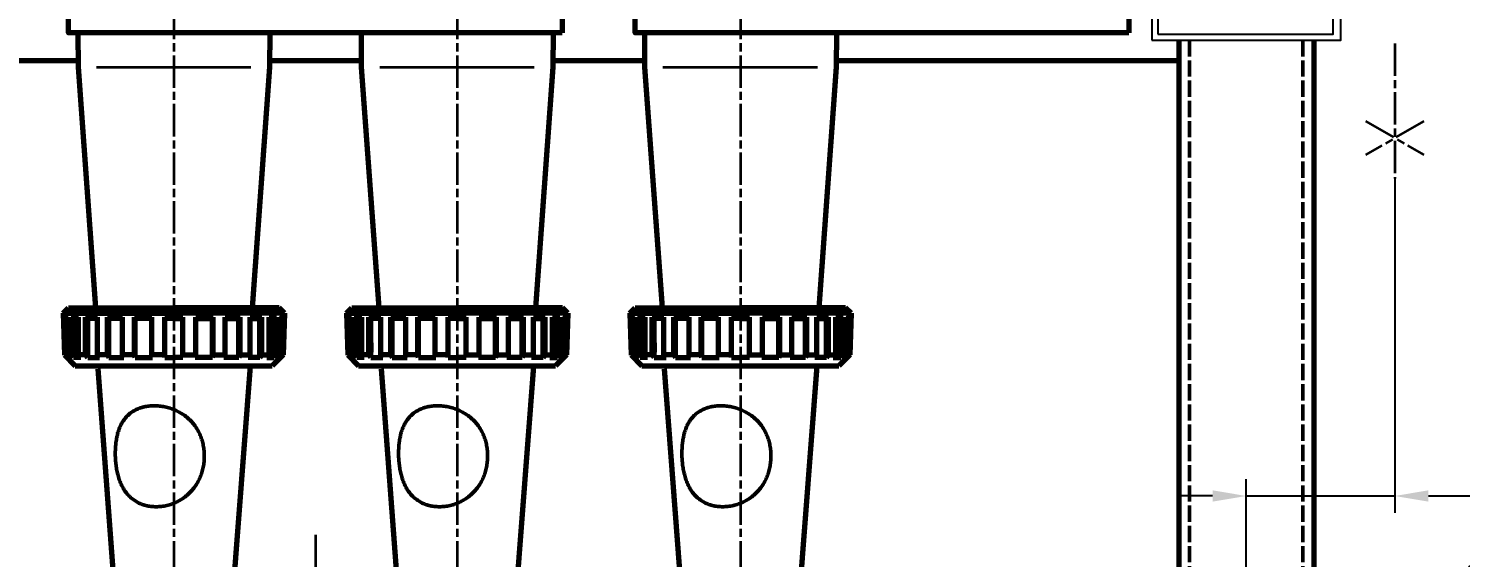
# Model space of a CAD drawing. Header units: millimetres. Extents: x 342 to 10709, y -204 to 5496.
# Drawn here: x 1824 to 2885, y 3767 to 4159 of the extents above; entities that cross this region are included whole.
import ezdxf

# ---------------------------------------------------------------- set-up
doc = ezdxf.new("R2010")
doc.units = ezdxf.units.MM
doc.linetypes.add('ACAD_ISO02W100', pattern=[15, 12, -3])
doc.linetypes.add('ACAD_ISO08W100', pattern=[36, 24, -3, 6, -3])
doc.layers.add('AHL-CON-70', color=7, linetype='Continuous')
for name, color, linetype, lineweight in [('M_EQUIP_D1', 3, 'Continuous', 35), ('M_EQUIP_E2', 4, 'Continuous', 25), ('M_EQUIP_E3', 3, 'Continuous', 35), ('M_EQUIP_E5', 2, 'ACAD_ISO02W100', 50), ('M_EQUIP_E7', 7, 'Continuous', 70), ('M_TANKS_E7', 7, 'Continuous', 70), ('Visible Edges', 7, 'Continuous', 50)]:
    doc.layers.add(name, color=color, linetype=linetype, lineweight=lineweight)
doc.styles.add('Simplex', font='SIMPLEX.SHX')
doc.dimstyles.new('nordic-1-35-0', dxfattribs={"dimscale": 10, "dimtxt": 3.5, "dimasz": 2.5, "dimexe": 1.25, "dimexo": 0, "dimgap": 0.6, "dimtad": 1, "dimdec": 0, "dimdsep": 46, "dimtxsty": 'Simplex', "dimcen": 2.5, "dimclrd": 3, "dimclre": 3, "dimclrt": 3, "dimadec": 1, "dimazin": 2, "dimtfac": 1, "dimtdec": 0, "dimtmove": 0, "dimatfit": 0, "dimfxl": 1, "dimtolj": 1, "dimtzin": 0, "dimarcsym": 0})

# ---------------------------------------------------------------- blocks, each defined once
blk = doc.blocks.new('*D14')
at = {"layer": 'Defpoints', "color": 0, "linetype": 'Continuous', "transparency": 16777216}
for p in [(2826.2, 3401), (2954.2, 3401), (2826.2, 3340.7)]:
    blk.add_point(p, dxfattribs=at)
at = {"layer": 'M_EQUIP_D1', "color": 3, "linetype": 'Continuous', "lineweight": -2, "transparency": 16777216}
for p, q in [((2954.2, 3426), (2954.2, 3791.3)), ((2826.2, 3401), (2966.7, 3401)), ((2954.2, 3340.7), (2954.2, 3401)), ((2826.2, 3340.7), (2966.7, 3340.7)), ((2954.2, 3315.7), (2954.2, 3290.7))]:
    blk.add_line(p, q, dxfattribs=at)
at = {"layer": 'M_EQUIP_D1', "color": 3, "linetype": 'Continuous', "transparency": 16777216}
for points in [[(2950, 3426), (2958.3, 3426), (2954.2, 3401)], [(2950, 3315.7), (2958.3, 3315.7), (2954.2, 3340.7)]]:
    blk.add_solid(points, dxfattribs=at)
at = {"layer": 'M_EQUIP_D1', "color": 3, "linetype": 'Continuous', "transparency": 16777216, "insert": (2921.5, 3637.8), "char_height": 35, "attachment_point": 5, "rotation": 90, "style": 'Simplex'}
blk.add_mtext('\\A1;(%%c60.3x2.0)', dxfattribs=at)
blk = doc.blocks.new('TOIMITUSR')
at = {"layer": 'M_EQUIP_E3', "linetype": 'ACAD_ISO08W100', "lineweight": 35}
for p, q in [((87.5, -21.7), (112.5, 21.7)), ((87.5, 21.7), (112.5, -21.7)), ((30, 0), (130, 0))]:
    blk.add_line(p, q, dxfattribs=at)
blk = doc.blocks.new('*D36')
at = {"layer": 'Defpoints', "color": 0, "linetype": 'Continuous', "transparency": 16777216}
for p in [(2836.2, 4048.3), (2836.2, 3813), (2726.2, 2830.9)]:
    blk.add_point(p, dxfattribs=at)
at = {"layer": 'M_EQUIP_D1', "color": 3, "linetype": 'Continuous', "lineweight": -2, "transparency": 16777216}
for p, q in [((2836.2, 4048.3), (2836.2, 3800.5)), ((2726.2, 2830.9), (2726.2, 3825.5)), ((2701.2, 3813), (2676.2, 3813)), ((2726.2, 3813), (2836.2, 3813)), ((2861.2, 3813), (3369.9, 3813))]:
    blk.add_line(p, q, dxfattribs=at)
at = {"layer": 'M_EQUIP_D1', "color": 3, "linetype": 'Continuous', "transparency": 16777216}
for points in [[(2701.2, 3817.2), (2701.2, 3808.8), (2726.2, 3813)], [(2861.2, 3817.2), (2861.2, 3808.8), (2836.2, 3813)]]:
    blk.add_solid(points, dxfattribs=at)
at = {"layer": 'M_EQUIP_D1', "color": 3, "linetype": 'Continuous', "transparency": 16777216, "insert": (3143, 3845.7), "char_height": 35, "attachment_point": 5, "style": 'Simplex'}
blk.add_mtext('\\A1;110(Feed,Accept)', dxfattribs=at)

msp = doc.modelspace()

# ---------------------------------------------------------------- linework, layer by layer
at = {"layer": 'AHL-CON-70', "linetype": 'Continuous'}
msp.add_lwpolyline([(2656.21, 4150.88), (2796.21, 4150.88), (2796.21, 4320.88), (2656.21, 4320.88)], close=True, dxfattribs=at)
at = {"layer": 'M_EQUIP_E2', "color": 4, "linetype": 'Continuous', "lineweight": 25}
msp.add_lwpolyline([(2660.66, 4155.45), (2790.66, 4155.45), (2790.66, 4315.45), (2660.66, 4315.45)], close=True, dxfattribs=at)
at = {"layer": 'M_EQUIP_E3', "color": 3, "linetype": 'ACAD_ISO08W100', "lineweight": 35}
for p, q in [((1931.21, 4787.6), (1931.21, 3304.22)), ((2141.21, 4787.6), (2141.21, 3304.22)), ((2351.21, 4787.6), (2351.21, 3304.22)), ((2036.21, 3784.26), (2036.21, 3514.66))]:
    msp.add_line(p, q, dxfattribs=at)
at = {"layer": 'M_EQUIP_E3', "color": 3, "linetype": 'Continuous', "lineweight": 35}
for p, q in [((1873.82, 4130.88), (1988.35, 4130.88)), ((2083.82, 4130.88), (2198.35, 4130.88)), ((2293.82, 4130.88), (2408.35, 4130.88))]:
    msp.add_line(p, q, dxfattribs=at)
at = {"layer": 'M_EQUIP_E5', "color": 2, "linetype": 'ACAD_ISO02W100', "lineweight": 50}
for p, q in [((2684.21, 4150.88), (2684.21, 2830.88)), ((2768.21, 4150.88), (2768.21, 2830.88))]:
    msp.add_line(p, q, dxfattribs=at)
at = {"layer": 'M_EQUIP_E7', "color": 7, "linetype": 'Continuous', "lineweight": 70}
for p, q in [((1860, 4156.38), (1860.21, 4130.88)), ((2002.43, 4156.38), (2002.21, 4130.88)), ((2070, 4156.38), (2070.21, 4130.88)), ((2212.43, 4156.38), (2212.21, 4130.88)), ((2280, 4156.38), (2280.21, 4130.88)), ((2422.43, 4156.38), (2422.21, 4130.88)), ((2676.21, 4150.88), (2676.21, 2830.88)), ((2776.21, 4150.88), (2776.21, 2830.88)), ((1792.25, 4135.88), (1860.17, 4135.88)), ((1860.21, 4130.88), (1873.14, 3952.59)), ((2002.21, 4130.88), (1989.29, 3952.59)), ((2002.25, 4135.88), (2070.17, 4135.88)), ((2070.21, 4130.88), (2083.14, 3952.59)), ((2212.21, 4130.88), (2199.29, 3952.59)), ((2212.25, 4135.88), (2280.17, 4135.88)), ((2212.25, 4135.88), (2280.17, 4135.88)), ((2280.21, 4130.88), (2293.14, 3952.59)), ((2422.21, 4130.88), (2409.29, 3952.59)), ((2422.25, 4135.88), (2490.17, 4135.88)), ((2490.17, 4135.88), (2676.21, 4135.88)), ((1858.71, 3948.59), (1869.89, 3948.59)), ((2003.71, 3948.59), (1992.53, 3948.59)), ((2068.71, 3948.59), (2079.89, 3948.59)), ((2213.71, 3948.59), (2202.53, 3948.59)), ((2278.71, 3948.59), (2289.89, 3948.59)), ((2423.71, 3948.59), (2412.53, 3948.59)), ((1867.33, 3926.59), (1867.33, 3919.59)), ((1995.09, 3926.59), (1995.09, 3919.59)), ((2077.33, 3926.59), (2077.33, 3919.59)), ((2205.09, 3926.59), (2205.09, 3919.59)), ((2287.33, 3926.59), (2287.33, 3919.59)), ((2415.09, 3926.59), (2415.09, 3919.59)), ((1931.21, 3909.59), (2004.21, 3909.59)), ((2141.21, 3909.59), (2214.21, 3909.59)), ((2351.21, 3909.59), (2424.21, 3909.59))]:
    msp.add_line(p, q, dxfattribs=at)
at = {"layer": 'M_EQUIP_E7', "linetype": 'Continuous'}
for p, q in [((1849.21, 3948.59), (1853.21, 3952.59)), ((1849.21, 3948.59), (1931.21, 3948.59)), ((1849.21, 3948.59), (1850.21, 3917.59)), ((1853.21, 3952.59), (1931.21, 3952.59)), ((2009.21, 3952.59), (1931.21, 3952.59)), ((2013.21, 3948.59), (1931.21, 3948.59)), ((2013.21, 3948.59), (2009.21, 3952.59)), ((2013.21, 3948.59), (2012.21, 3917.59)), ((2059.21, 3948.59), (2063.21, 3952.59)), ((2059.21, 3948.59), (2141.21, 3948.59)), ((2059.21, 3948.59), (2060.21, 3917.59)), ((2063.21, 3952.59), (2141.21, 3952.59)), ((2219.21, 3952.59), (2141.21, 3952.59)), ((2223.21, 3948.59), (2141.21, 3948.59)), ((2223.21, 3948.59), (2219.21, 3952.59)), ((2223.21, 3948.59), (2222.21, 3917.59)), ((2269.21, 3948.59), (2273.21, 3952.59)), ((2269.21, 3948.59), (2351.21, 3948.59)), ((2269.21, 3948.59), (2270.21, 3917.59)), ((2273.21, 3952.59), (2351.21, 3952.59)), ((2429.21, 3952.59), (2351.21, 3952.59)), ((2433.21, 3948.59), (2351.21, 3948.59)), ((2433.21, 3948.59), (2429.21, 3952.59)), ((2433.21, 3948.59), (2432.21, 3917.59)), ((1850.36, 3917.44), (1850.36, 3945.59)), ((1852.25, 3945.59), (1850.36, 3945.59)), ((1850.36, 3945.59), (1852.25, 3944.58)), ((1852.25, 3917.59), (1852.25, 3945.59)), ((1855.02, 3917.59), (1855.02, 3945.59)), ((1860.54, 3945.59), (1855.02, 3945.59)), ((1855.02, 3945.59), (1856.84, 3944.53)), ((1856.84, 3915.59), (1856.84, 3944.53)), ((1860.54, 3944.53), (1856.84, 3944.53)), ((1860.54, 3917.59), (1860.54, 3945.59)), ((1865.85, 3917.59), (1865.85, 3945.59)), ((1874.56, 3945.59), (1865.85, 3945.59)), ((1865.85, 3945.59), (1867.36, 3944.53)), ((1867.36, 3915.59), (1867.36, 3944.53)), ((1874.56, 3944.53), (1867.36, 3944.53)), ((1874.56, 3917.59), (1874.56, 3945.59)), ((1893.16, 3945.59), (1881.97, 3945.59)), ((1881.97, 3917.59), (1881.97, 3945.59)), ((1881.97, 3945.59), (1883.06, 3944.53)), ((1893.16, 3944.53), (1883.06, 3944.53)), ((1883.06, 3915.59), (1883.06, 3944.53)), ((1893.16, 3917.59), (1893.16, 3945.59)), ((1914.85, 3945.59), (1902.09, 3945.59)), ((1902.09, 3917.59), (1902.09, 3945.59)), ((1902.09, 3945.59), (1902.65, 3944.53)), ((1914.85, 3944.53), (1902.65, 3944.53)), ((1902.65, 3915.59), (1902.65, 3944.53)), ((1914.85, 3917.59), (1914.85, 3945.59)), ((1924.56, 3915.59), (1924.56, 3945.59)), ((1931.21, 3945.59), (1924.56, 3945.59)), ((1931.21, 3944.53), (1924.56, 3944.53)), ((1931.21, 3945.59), (1937.86, 3945.59)), ((1931.21, 3944.53), (1937.86, 3944.53)), ((1937.86, 3915.59), (1937.86, 3945.59)), ((1947.57, 3917.59), (1947.57, 3945.59)), ((1947.57, 3945.59), (1960.33, 3945.59)), ((1947.57, 3944.53), (1959.77, 3944.53)), ((1960.33, 3945.59), (1959.77, 3944.53)), ((1959.77, 3915.59), (1959.77, 3944.53)), ((1960.33, 3917.59), (1960.33, 3945.59)), ((1969.26, 3917.59), (1969.26, 3945.59)), ((1969.26, 3945.59), (1980.45, 3945.59)), ((1969.26, 3944.53), (1979.36, 3944.53)), ((1980.45, 3945.59), (1979.36, 3944.53)), ((1979.36, 3915.59), (1979.36, 3944.53)), ((1980.45, 3917.59), (1980.45, 3945.59)), ((1987.87, 3917.59), (1987.87, 3945.59)), ((1987.87, 3945.59), (1996.57, 3945.59)), ((1987.87, 3944.53), (1995.06, 3944.53)), ((1996.57, 3945.59), (1995.06, 3944.53)), ((1995.06, 3915.59), (1995.06, 3944.53)), ((1996.57, 3917.59), (1996.57, 3945.59)), ((2001.88, 3945.59), (2007.4, 3945.59)), ((2001.88, 3917.59), (2001.88, 3945.59)), ((2001.88, 3944.53), (2005.58, 3944.53)), ((2007.4, 3945.59), (2005.58, 3944.53)), ((2005.58, 3915.59), (2005.58, 3944.53)), ((2007.4, 3917.59), (2007.4, 3945.59)), ((2010.17, 3917.59), (2010.17, 3945.59)), ((2010.17, 3945.59), (2012.06, 3945.59)), ((2012.06, 3945.59), (2010.17, 3944.58)), ((2012.06, 3917.44), (2012.06, 3945.59)), ((2060.36, 3917.44), (2060.36, 3945.59)), ((2062.25, 3945.59), (2060.36, 3945.59)), ((2060.36, 3945.59), (2062.25, 3944.58)), ((2062.25, 3917.59), (2062.25, 3945.59)), ((2065.02, 3917.59), (2065.02, 3945.59)), ((2070.54, 3945.59), (2065.02, 3945.59)), ((2065.02, 3945.59), (2066.84, 3944.53)), ((2066.84, 3915.59), (2066.84, 3944.53)), ((2070.54, 3944.53), (2066.84, 3944.53)), ((2070.54, 3917.59), (2070.54, 3945.59)), ((2075.85, 3917.59), (2075.85, 3945.59)), ((2084.56, 3945.59), (2075.85, 3945.59)), ((2075.85, 3945.59), (2077.36, 3944.53)), ((2077.36, 3915.59), (2077.36, 3944.53)), ((2084.56, 3944.53), (2077.36, 3944.53)), ((2084.56, 3917.59), (2084.56, 3945.59)), ((2103.16, 3945.59), (2091.97, 3945.59)), ((2091.97, 3917.59), (2091.97, 3945.59)), ((2091.97, 3945.59), (2093.06, 3944.53)), ((2103.16, 3944.53), (2093.06, 3944.53)), ((2093.06, 3915.59), (2093.06, 3944.53)), ((2103.16, 3917.59), (2103.16, 3945.59)), ((2112.09, 3917.59), (2112.09, 3945.59)), ((2124.85, 3945.59), (2112.09, 3945.59)), ((2112.09, 3945.59), (2112.65, 3944.53)), ((2112.65, 3915.59), (2112.65, 3944.53)), ((2124.85, 3944.53), (2112.65, 3944.53)), ((2124.85, 3917.59), (2124.85, 3945.59)), ((2134.56, 3915.59), (2134.56, 3945.59)), ((2141.21, 3945.59), (2134.56, 3945.59)), ((2141.21, 3944.53), (2134.56, 3944.53)), ((2141.21, 3945.59), (2147.86, 3945.59)), ((2141.21, 3944.53), (2147.86, 3944.53)), ((2147.86, 3915.59), (2147.86, 3945.59)), ((2157.57, 3917.59), (2157.57, 3945.59)), ((2157.57, 3945.59), (2170.33, 3945.59)), ((2157.57, 3944.53), (2169.77, 3944.53)), ((2170.33, 3945.59), (2169.77, 3944.53)), ((2169.77, 3915.59), (2169.77, 3944.53)), ((2170.33, 3917.59), (2170.33, 3945.59)), ((2179.26, 3917.59), (2179.26, 3945.59)), ((2179.26, 3945.59), (2190.45, 3945.59)), ((2179.26, 3944.53), (2189.36, 3944.53)), ((2190.45, 3945.59), (2189.36, 3944.53)), ((2189.36, 3915.59), (2189.36, 3944.53)), ((2190.45, 3917.59), (2190.45, 3945.59)), ((2197.87, 3917.59), (2197.87, 3945.59)), ((2197.87, 3945.59), (2206.57, 3945.59)), ((2197.87, 3944.53), (2205.06, 3944.53)), ((2206.57, 3945.59), (2205.06, 3944.53)), ((2205.06, 3915.59), (2205.06, 3944.53)), ((2206.57, 3917.59), (2206.57, 3945.59)), ((2211.88, 3945.59), (2217.4, 3945.59)), ((2211.88, 3917.59), (2211.88, 3945.59)), ((2211.88, 3944.53), (2215.58, 3944.53)), ((2217.4, 3945.59), (2215.58, 3944.53)), ((2215.58, 3915.59), (2215.58, 3944.53)), ((2217.4, 3917.59), (2217.4, 3945.59)), ((2220.17, 3917.59), (2220.17, 3945.59)), ((2220.17, 3945.59), (2222.06, 3945.59)), ((2222.06, 3945.59), (2220.17, 3944.58)), ((2222.06, 3917.44), (2222.06, 3945.59)), ((2270.36, 3917.44), (2270.36, 3945.59)), ((2272.25, 3945.59), (2270.36, 3945.59)), ((2270.36, 3945.59), (2272.25, 3944.58)), ((2272.25, 3917.59), (2272.25, 3945.59)), ((2275.02, 3917.59), (2275.02, 3945.59)), ((2280.54, 3945.59), (2275.02, 3945.59)), ((2275.02, 3945.59), (2276.84, 3944.53)), ((2276.84, 3915.59), (2276.84, 3944.53)), ((2280.54, 3944.53), (2276.84, 3944.53)), ((2280.54, 3917.59), (2280.54, 3945.59)), ((2285.85, 3917.59), (2285.85, 3945.59)), ((2294.56, 3945.59), (2285.85, 3945.59)), ((2285.85, 3945.59), (2287.36, 3944.53)), ((2287.36, 3915.59), (2287.36, 3944.53)), ((2294.56, 3944.53), (2287.36, 3944.53)), ((2294.56, 3917.59), (2294.56, 3945.59)), ((2313.16, 3945.59), (2301.97, 3945.59)), ((2301.97, 3917.59), (2301.97, 3945.59)), ((2301.97, 3945.59), (2303.06, 3944.53)), ((2313.16, 3944.53), (2303.06, 3944.53)), ((2303.06, 3915.59), (2303.06, 3944.53)), ((2313.16, 3917.59), (2313.16, 3945.59)), ((2334.85, 3945.59), (2322.09, 3945.59)), ((2322.09, 3917.59), (2322.09, 3945.59)), ((2322.09, 3945.59), (2322.65, 3944.53)), ((2334.85, 3944.53), (2322.65, 3944.53)), ((2322.65, 3915.59), (2322.65, 3944.53)), ((2334.85, 3917.59), (2334.85, 3945.59)), ((2344.56, 3915.59), (2344.56, 3945.59)), ((2351.21, 3945.59), (2344.56, 3945.59)), ((2351.21, 3944.53), (2344.56, 3944.53)), ((2351.21, 3945.59), (2357.86, 3945.59)), ((2351.21, 3944.53), (2357.86, 3944.53)), ((2357.86, 3915.59), (2357.86, 3945.59)), ((2367.57, 3917.59), (2367.57, 3945.59)), ((2367.57, 3945.59), (2380.33, 3945.59)), ((2367.57, 3944.53), (2379.77, 3944.53)), ((2380.33, 3945.59), (2379.77, 3944.53)), ((2379.77, 3915.59), (2379.77, 3944.53)), ((2380.33, 3917.59), (2380.33, 3945.59)), ((2389.26, 3917.59), (2389.26, 3945.59)), ((2389.26, 3945.59), (2400.45, 3945.59)), ((2389.26, 3944.53), (2399.36, 3944.53)), ((2400.45, 3945.59), (2399.36, 3944.53)), ((2399.36, 3915.59), (2399.36, 3944.53)), ((2400.45, 3917.59), (2400.45, 3945.59)), ((2407.87, 3917.59), (2407.87, 3945.59)), ((2407.87, 3945.59), (2416.57, 3945.59)), ((2407.87, 3944.53), (2415.06, 3944.53)), ((2416.57, 3945.59), (2415.06, 3944.53)), ((2415.06, 3915.59), (2415.06, 3944.53)), ((2416.57, 3917.59), (2416.57, 3945.59)), ((2421.88, 3945.59), (2427.4, 3945.59)), ((2421.88, 3917.59), (2421.88, 3945.59)), ((2421.88, 3944.53), (2425.58, 3944.53)), ((2427.4, 3945.59), (2425.58, 3944.53)), ((2425.58, 3915.59), (2425.58, 3944.53)), ((2427.4, 3917.59), (2427.4, 3945.59)), ((2430.17, 3917.59), (2430.17, 3945.59)), ((2430.17, 3945.59), (2432.06, 3945.59)), ((2432.06, 3945.59), (2430.17, 3944.58)), ((2432.06, 3917.44), (2432.06, 3945.59)), ((1850.21, 3917.59), (1858.21, 3909.59)), ((1852.25, 3917.59), (1854.24, 3915.59)), ((1855.02, 3917.59), (1852.25, 3917.59)), ((1856.84, 3915.59), (1855.02, 3917.59)), ((1860.54, 3917.59), (1862.37, 3915.59)), ((1865.85, 3917.59), (1860.54, 3917.59)), ((1867.36, 3915.59), (1865.85, 3917.59)), ((1874.56, 3917.59), (1876.07, 3915.59)), ((1881.97, 3917.59), (1874.56, 3917.59)), ((1881.97, 3917.59), (1883.06, 3915.59)), ((1902.09, 3917.59), (1893.16, 3917.59)), ((1893.16, 3917.59), (1894.25, 3915.59)), ((1902.65, 3915.59), (1902.09, 3917.59)), ((1914.85, 3917.59), (1915.41, 3915.59)), ((1924.56, 3917.59), (1914.85, 3917.59)), ((1937.86, 3917.59), (1947.57, 3917.59)), ((1947.57, 3917.59), (1947.01, 3915.59)), ((1959.77, 3915.59), (1960.33, 3917.59)), ((1960.33, 3917.59), (1969.26, 3917.59)), ((1969.26, 3917.59), (1968.18, 3915.59)), ((1980.45, 3917.59), (1979.36, 3915.59)), ((1980.45, 3917.59), (1987.87, 3917.59)), ((1987.87, 3917.59), (1986.35, 3915.59)), ((1995.06, 3915.59), (1996.57, 3917.59)), ((1996.57, 3917.59), (2001.88, 3917.59)), ((2001.88, 3917.59), (2000.05, 3915.59)), ((2012.21, 3917.59), (2004.21, 3909.59)), ((2005.58, 3915.59), (2007.4, 3917.59)), ((2007.4, 3917.59), (2010.17, 3917.59)), ((2010.17, 3917.59), (2008.18, 3915.59)), ((2060.21, 3917.59), (2068.21, 3909.59)), ((2062.25, 3917.59), (2064.24, 3915.59)), ((2065.02, 3917.59), (2062.25, 3917.59)), ((2066.84, 3915.59), (2065.02, 3917.59)), ((2070.54, 3917.59), (2072.37, 3915.59)), ((2075.85, 3917.59), (2070.54, 3917.59)), ((2077.36, 3915.59), (2075.85, 3917.59)), ((2091.97, 3917.59), (2084.56, 3917.59)), ((2084.56, 3917.59), (2086.07, 3915.59)), ((2091.97, 3917.59), (2093.06, 3915.59)), ((2112.09, 3917.59), (2103.16, 3917.59)), ((2103.16, 3917.59), (2104.25, 3915.59)), ((2112.65, 3915.59), (2112.09, 3917.59)), ((2124.85, 3917.59), (2125.41, 3915.59)), ((2134.56, 3917.59), (2124.85, 3917.59)), ((2147.86, 3917.59), (2157.57, 3917.59)), ((2157.57, 3917.59), (2157.01, 3915.59)), ((2169.77, 3915.59), (2170.33, 3917.59)), ((2170.33, 3917.59), (2179.26, 3917.59)), ((2179.26, 3917.59), (2178.18, 3915.59)), ((2190.45, 3917.59), (2189.36, 3915.59)), ((2190.45, 3917.59), (2197.87, 3917.59)), ((2197.87, 3917.59), (2196.35, 3915.59)), ((2205.06, 3915.59), (2206.57, 3917.59)), ((2206.57, 3917.59), (2211.88, 3917.59)), ((2211.88, 3917.59), (2210.05, 3915.59)), ((2222.21, 3917.59), (2214.21, 3909.59)), ((2215.58, 3915.59), (2217.4, 3917.59)), ((2217.4, 3917.59), (2220.17, 3917.59)), ((2220.17, 3917.59), (2218.18, 3915.59)), ((2270.21, 3917.59), (2278.21, 3909.59)), ((2272.25, 3917.59), (2274.24, 3915.59)), ((2275.02, 3917.59), (2272.25, 3917.59)), ((2276.84, 3915.59), (2275.02, 3917.59)), ((2280.54, 3917.59), (2282.37, 3915.59)), ((2285.85, 3917.59), (2280.54, 3917.59)), ((2287.36, 3915.59), (2285.85, 3917.59)), ((2294.56, 3917.59), (2296.07, 3915.59)), ((2301.97, 3917.59), (2294.56, 3917.59)), ((2301.97, 3917.59), (2303.06, 3915.59)), ((2322.09, 3917.59), (2313.16, 3917.59)), ((2313.16, 3917.59), (2314.25, 3915.59)), ((2322.65, 3915.59), (2322.09, 3917.59)), ((2334.85, 3917.59), (2335.41, 3915.59)), ((2344.56, 3917.59), (2334.85, 3917.59)), ((2357.86, 3917.59), (2367.57, 3917.59)), ((2367.57, 3917.59), (2367.01, 3915.59)), ((2379.77, 3915.59), (2380.33, 3917.59)), ((2380.33, 3917.59), (2389.26, 3917.59)), ((2389.26, 3917.59), (2388.18, 3915.59)), ((2400.45, 3917.59), (2399.36, 3915.59)), ((2400.45, 3917.59), (2407.87, 3917.59)), ((2407.87, 3917.59), (2406.35, 3915.59)), ((2415.06, 3915.59), (2416.57, 3917.59)), ((2416.57, 3917.59), (2421.88, 3917.59)), ((2421.88, 3917.59), (2420.05, 3915.59)), ((2432.21, 3917.59), (2424.21, 3909.59)), ((2425.58, 3915.59), (2427.4, 3917.59)), ((2427.4, 3917.59), (2430.17, 3917.59)), ((2430.17, 3917.59), (2428.18, 3915.59)), ((1854.24, 3915.59), (1852.21, 3915.59)), ((1862.37, 3915.59), (1856.84, 3915.59)), ((1858.21, 3909.59), (1931.21, 3909.59)), ((1867.36, 3915.59), (1876.07, 3915.59)), ((1883.06, 3915.59), (1894.25, 3915.59)), ((1902.65, 3915.59), (1915.41, 3915.59)), ((1924.56, 3915.59), (1931.21, 3915.59)), ((1937.86, 3915.59), (1931.21, 3915.59)), ((1959.77, 3915.59), (1947.01, 3915.59)), ((1979.36, 3915.59), (1968.18, 3915.59)), ((1995.06, 3915.59), (1986.35, 3915.59)), ((2000.05, 3915.59), (2005.58, 3915.59)), ((2008.18, 3915.59), (2010.21, 3915.59)), ((2064.24, 3915.59), (2062.21, 3915.59)), ((2072.37, 3915.59), (2066.84, 3915.59)), ((2068.21, 3909.59), (2141.21, 3909.59)), ((2077.36, 3915.59), (2086.07, 3915.59)), ((2093.06, 3915.59), (2104.25, 3915.59)), ((2112.65, 3915.59), (2125.41, 3915.59)), ((2134.56, 3915.59), (2141.21, 3915.59)), ((2147.86, 3915.59), (2141.21, 3915.59)), ((2169.77, 3915.59), (2157.01, 3915.59)), ((2189.36, 3915.59), (2178.18, 3915.59)), ((2205.06, 3915.59), (2196.35, 3915.59)), ((2210.05, 3915.59), (2215.58, 3915.59)), ((2218.18, 3915.59), (2220.21, 3915.59)), ((2274.24, 3915.59), (2272.21, 3915.59)), ((2282.37, 3915.59), (2276.84, 3915.59)), ((2278.21, 3909.59), (2351.21, 3909.59)), ((2287.36, 3915.59), (2296.07, 3915.59)), ((2303.06, 3915.59), (2314.25, 3915.59)), ((2322.65, 3915.59), (2335.41, 3915.59)), ((2344.56, 3915.59), (2351.21, 3915.59)), ((2357.86, 3915.59), (2351.21, 3915.59)), ((2379.77, 3915.59), (2367.01, 3915.59)), ((2399.36, 3915.59), (2388.18, 3915.59)), ((2415.06, 3915.59), (2406.35, 3915.59)), ((2420.05, 3915.59), (2425.58, 3915.59)), ((2428.18, 3915.59), (2430.21, 3915.59))]:
    msp.add_line(p, q, dxfattribs=at)
at = {"layer": 'M_EQUIP_E7', "color": 7, "linetype": 'Continuous', "lineweight": 70}
for points in [[(2219.15, 4156.38), (1853.27, 4156.38), (1853.27, 4196.38), (2219.15, 4196.38)], [(2639.15, 4156.38), (2273.27, 4156.38), (2273.27, 4196.38), (2639.15, 4196.38)]]:
    msp.add_lwpolyline(points, close=True, dxfattribs=at)
for centre, start, end in [((1871.88, 3907.88), 3.3, 34.84263), ((1990.54, 3907.88), 145.15737, 176.7), ((2081.88, 3907.88), 3.3, 34.84263), ((2200.54, 3907.88), 145.15737, 176.7), ((2291.88, 3907.88), 3.3, 34.84263), ((2410.54, 3907.88), 145.15737, 176.7)]:
    msp.add_arc(centre, 3, start, end, dxfattribs=at)
at = {"layer": 'M_TANKS_E7', "linetype": 'Continuous'}
for p, q in [((1874.8, 3907.2), (1905.81, 3498.61)), ((1987.74, 3909.12), (1956.61, 3498.61)), ((2084.8, 3907.2), (2115.81, 3498.61)), ((2197.74, 3909.12), (2166.61, 3498.61)), ((2294.8, 3907.2), (2325.81, 3498.61)), ((2407.74, 3909.12), (2376.61, 3498.61))]:
    msp.add_line(p, q, dxfattribs=at)
at = {"layer": 'Visible Edges', "flags": 128}
for points in [[(1918.04, 3805.04), (1917.07, 3805.05), (1916.1, 3805.09), (1915.14, 3805.17), (1914.19, 3805.26), (1913.25, 3805.39), (1912.32, 3805.55), (1911.4, 3805.73), (1910.49, 3805.94), (1909.59, 3806.18), (1908.71, 3806.45), (1907.84, 3806.74), (1906.98, 3807.06), (1906.14, 3807.41), (1905.32, 3807.78), (1904.52, 3808.18), (1903.73, 3808.6), (1902.96, 3809.06), (1902.21, 3809.53), (1901.48, 3810.03), (1900.77, 3810.56), (1900.08, 3811.11), (1899.41, 3811.68), (1898.76, 3812.27), (1898.13, 3812.89), (1897.52, 3813.53), (1896.93, 3814.19), (1896.35, 3814.87), (1895.8, 3815.57), (1895.27, 3816.29), (1894.76, 3817.03), (1894.27, 3817.79), (1893.8, 3818.57), (1893.35, 3819.36), (1892.92, 3820.17), (1892.51, 3821), (1892.12, 3821.84), (1891.75, 3822.7), (1891.4, 3823.57), (1891.07, 3824.45), (1890.75, 3825.35), (1890.45, 3826.26), (1890.17, 3827.18), (1889.91, 3828.11), (1889.66, 3829.05), (1889.43, 3830), (1889.22, 3830.96), (1889.02, 3831.93), (1888.84, 3832.91), (1888.67, 3833.89), (1888.52, 3834.87), (1888.39, 3835.86), (1888.27, 3836.86), (1888.16, 3837.86), (1888.07, 3838.86), (1887.99, 3839.86), (1887.93, 3840.87), (1887.88, 3841.87), (1887.85, 3842.88), (1887.83, 3843.88), (1887.83, 3844.89), (1887.84, 3845.89), (1887.87, 3846.88), (1887.91, 3847.88), (1887.96, 3848.87), (1888.03, 3849.85), (1888.12, 3850.83), (1888.22, 3851.8), (1888.33, 3852.76), (1888.46, 3853.72), (1888.61, 3854.67), (1888.77, 3855.6), (1888.95, 3856.53), (1889.15, 3857.45), (1889.36, 3858.36), (1889.59, 3859.25), (1889.84, 3860.13), (1890.1, 3861), (1890.39, 3861.86), (1890.69, 3862.7), (1891.01, 3863.53), (1891.35, 3864.34), (1891.71, 3865.14), (1892.1, 3865.91), (1892.5, 3866.68), (1892.92, 3867.42), (1893.36, 3868.15), (1893.83, 3868.86), (1894.31, 3869.55), (1894.81, 3870.22), (1895.34, 3870.87), (1895.89, 3871.5), (1896.45, 3872.11), (1897.04, 3872.7), (1897.65, 3873.27), (1898.28, 3873.81), (1898.93, 3874.34), (1899.61, 3874.84), (1900.3, 3875.32), (1901.01, 3875.78), (1901.75, 3876.21), (1902.5, 3876.62), (1903.27, 3877.01), (1904.07, 3877.37), (1904.87, 3877.71), (1905.7, 3878.02), (1906.54, 3878.31), (1907.4, 3878.58), (1908.28, 3878.82), (1909.16, 3879.04), (1910.07, 3879.23), (1910.98, 3879.39), (1911.91, 3879.53), (1912.84, 3879.65), (1913.79, 3879.74), (1914.75, 3879.8), (1915.71, 3879.84), (1916.68, 3879.85)], [(1916.68, 3879.85), (1917.67, 3879.84), (1918.66, 3879.8), (1919.65, 3879.74), (1920.65, 3879.64), (1921.65, 3879.53), (1922.64, 3879.38), (1923.64, 3879.22), (1924.63, 3879.02), (1925.63, 3878.8), (1926.61, 3878.56), (1927.59, 3878.29), (1928.57, 3877.99), (1929.53, 3877.67), (1930.49, 3877.33), (1931.44, 3876.96), (1932.37, 3876.57), (1933.29, 3876.15), (1934.2, 3875.71), (1935.1, 3875.24), (1935.98, 3874.75), (1936.85, 3874.24), (1937.69, 3873.71), (1938.53, 3873.15), (1939.34, 3872.58), (1940.14, 3871.98), (1940.92, 3871.36), (1941.68, 3870.72), (1942.42, 3870.06), (1943.13, 3869.38), (1943.83, 3868.68), (1944.51, 3867.96), (1945.16, 3867.22), (1945.79, 3866.46), (1946.4, 3865.69), (1946.98, 3864.9), (1947.54, 3864.09), (1948.08, 3863.26), (1948.59, 3862.43), (1949.08, 3861.57), (1949.55, 3860.7), (1949.99, 3859.82), (1950.41, 3858.93), (1950.81, 3858.02), (1951.18, 3857.1), (1951.52, 3856.17), (1951.85, 3855.23), (1952.15, 3854.29), (1952.42, 3853.33), (1952.67, 3852.36), (1952.89, 3851.38), (1953.09, 3850.4), (1953.27, 3849.41), (1953.42, 3848.42), (1953.55, 3847.42), (1953.65, 3846.41), (1953.73, 3845.4), (1953.79, 3844.39), (1953.82, 3843.38)], [(2128.04, 3805.04), (2127.07, 3805.05), (2126.1, 3805.09), (2125.14, 3805.17), (2124.19, 3805.26), (2123.25, 3805.39), (2122.32, 3805.55), (2121.4, 3805.73), (2120.49, 3805.94), (2119.59, 3806.18), (2118.71, 3806.45), (2117.84, 3806.74), (2116.98, 3807.06), (2116.14, 3807.41), (2115.32, 3807.78), (2114.52, 3808.18), (2113.73, 3808.6), (2112.96, 3809.06), (2112.21, 3809.53), (2111.48, 3810.03), (2110.77, 3810.56), (2110.08, 3811.11), (2109.41, 3811.68), (2108.76, 3812.27), (2108.13, 3812.89), (2107.52, 3813.53), (2106.93, 3814.19), (2106.35, 3814.87), (2105.8, 3815.57), (2105.27, 3816.29), (2104.76, 3817.03), (2104.27, 3817.79), (2103.8, 3818.57), (2103.35, 3819.36), (2102.92, 3820.17), (2102.51, 3821), (2102.12, 3821.84), (2101.75, 3822.7), (2101.4, 3823.57), (2101.07, 3824.45), (2100.75, 3825.35), (2100.45, 3826.26), (2100.17, 3827.18), (2099.91, 3828.11), (2099.66, 3829.05), (2099.43, 3830), (2099.22, 3830.96), (2099.02, 3831.93), (2098.84, 3832.91), (2098.67, 3833.89), (2098.52, 3834.87), (2098.39, 3835.86), (2098.27, 3836.86), (2098.16, 3837.86), (2098.07, 3838.86), (2097.99, 3839.86), (2097.93, 3840.87), (2097.88, 3841.87), (2097.85, 3842.88), (2097.83, 3843.88), (2097.83, 3844.89), (2097.84, 3845.89), (2097.87, 3846.88), (2097.91, 3847.88), (2097.96, 3848.87), (2098.03, 3849.85), (2098.12, 3850.83), (2098.22, 3851.8), (2098.33, 3852.76), (2098.46, 3853.72), (2098.61, 3854.67), (2098.77, 3855.6), (2098.95, 3856.53), (2099.15, 3857.45), (2099.36, 3858.36), (2099.59, 3859.25), (2099.84, 3860.13), (2100.1, 3861), (2100.39, 3861.86), (2100.69, 3862.7), (2101.01, 3863.53), (2101.35, 3864.34), (2101.71, 3865.14), (2102.1, 3865.91), (2102.5, 3866.68), (2102.92, 3867.42), (2103.36, 3868.15), (2103.83, 3868.86), (2104.31, 3869.55), (2104.81, 3870.22), (2105.34, 3870.87), (2105.89, 3871.5), (2106.45, 3872.11), (2107.04, 3872.7), (2107.65, 3873.27), (2108.28, 3873.81), (2108.93, 3874.34), (2109.61, 3874.84), (2110.3, 3875.32), (2111.01, 3875.78), (2111.75, 3876.21), (2112.5, 3876.62), (2113.27, 3877.01), (2114.07, 3877.37), (2114.87, 3877.71), (2115.7, 3878.02), (2116.54, 3878.31), (2117.4, 3878.58), (2118.28, 3878.82), (2119.16, 3879.04), (2120.07, 3879.23), (2120.98, 3879.39), (2121.91, 3879.53), (2122.84, 3879.65), (2123.79, 3879.74), (2124.75, 3879.8), (2125.71, 3879.84), (2126.68, 3879.85)], [(2126.68, 3879.85), (2127.67, 3879.84), (2128.66, 3879.8), (2129.65, 3879.74), (2130.65, 3879.64), (2131.65, 3879.53), (2132.64, 3879.38), (2133.64, 3879.22), (2134.63, 3879.02), (2135.63, 3878.8), (2136.61, 3878.56), (2137.59, 3878.29), (2138.57, 3877.99), (2139.53, 3877.67), (2140.49, 3877.33), (2141.44, 3876.96), (2142.37, 3876.57), (2143.29, 3876.15), (2144.2, 3875.71), (2145.1, 3875.24), (2145.98, 3874.75), (2146.85, 3874.24), (2147.69, 3873.71), (2148.53, 3873.15), (2149.34, 3872.58), (2150.14, 3871.98), (2150.92, 3871.36), (2151.68, 3870.72), (2152.42, 3870.06), (2153.13, 3869.38), (2153.83, 3868.68), (2154.51, 3867.96), (2155.16, 3867.22), (2155.79, 3866.46), (2156.4, 3865.69), (2156.98, 3864.9), (2157.54, 3864.09), (2158.08, 3863.26), (2158.59, 3862.43), (2159.08, 3861.57), (2159.55, 3860.7), (2159.99, 3859.82), (2160.41, 3858.93), (2160.81, 3858.02), (2161.18, 3857.1), (2161.52, 3856.17), (2161.85, 3855.23), (2162.15, 3854.29), (2162.42, 3853.33), (2162.67, 3852.36), (2162.89, 3851.38), (2163.09, 3850.4), (2163.27, 3849.41), (2163.42, 3848.42), (2163.55, 3847.42), (2163.65, 3846.41), (2163.73, 3845.4), (2163.79, 3844.39), (2163.82, 3843.38)], [(2338.04, 3805.04), (2337.07, 3805.05), (2336.1, 3805.09), (2335.14, 3805.17), (2334.19, 3805.26), (2333.25, 3805.39), (2332.32, 3805.55), (2331.4, 3805.73), (2330.49, 3805.94), (2329.59, 3806.18), (2328.71, 3806.45), (2327.84, 3806.74), (2326.98, 3807.06), (2326.14, 3807.41), (2325.32, 3807.78), (2324.52, 3808.18), (2323.73, 3808.6), (2322.96, 3809.06), (2322.21, 3809.53), (2321.48, 3810.03), (2320.77, 3810.56), (2320.08, 3811.11), (2319.41, 3811.68), (2318.76, 3812.27), (2318.13, 3812.89), (2317.52, 3813.53), (2316.93, 3814.19), (2316.35, 3814.87), (2315.8, 3815.57), (2315.27, 3816.29), (2314.76, 3817.03), (2314.27, 3817.79), (2313.8, 3818.57), (2313.35, 3819.36), (2312.92, 3820.17), (2312.51, 3821), (2312.12, 3821.84), (2311.75, 3822.7), (2311.4, 3823.57), (2311.07, 3824.45), (2310.75, 3825.35), (2310.45, 3826.26), (2310.17, 3827.18), (2309.91, 3828.11), (2309.66, 3829.05), (2309.43, 3830), (2309.22, 3830.96), (2309.02, 3831.93), (2308.84, 3832.91), (2308.67, 3833.89), (2308.52, 3834.87), (2308.39, 3835.86), (2308.27, 3836.86), (2308.16, 3837.86), (2308.07, 3838.86), (2307.99, 3839.86), (2307.93, 3840.87), (2307.88, 3841.87), (2307.85, 3842.88), (2307.83, 3843.88), (2307.83, 3844.89), (2307.84, 3845.89), (2307.87, 3846.88), (2307.91, 3847.88), (2307.96, 3848.87), (2308.03, 3849.85), (2308.12, 3850.83), (2308.22, 3851.8), (2308.33, 3852.76), (2308.46, 3853.72), (2308.61, 3854.67), (2308.77, 3855.6), (2308.95, 3856.53), (2309.15, 3857.45), (2309.36, 3858.36), (2309.59, 3859.25), (2309.84, 3860.13), (2310.1, 3861), (2310.39, 3861.86), (2310.69, 3862.7), (2311.01, 3863.53), (2311.35, 3864.34), (2311.71, 3865.14), (2312.1, 3865.91), (2312.5, 3866.68), (2312.92, 3867.42), (2313.36, 3868.15), (2313.83, 3868.86), (2314.31, 3869.55), (2314.81, 3870.22), (2315.34, 3870.87), (2315.89, 3871.5), (2316.45, 3872.11), (2317.04, 3872.7), (2317.65, 3873.27), (2318.28, 3873.81), (2318.93, 3874.34), (2319.61, 3874.84), (2320.3, 3875.32), (2321.01, 3875.78), (2321.75, 3876.21), (2322.5, 3876.62), (2323.27, 3877.01), (2324.07, 3877.37), (2324.87, 3877.71), (2325.7, 3878.02), (2326.54, 3878.31), (2327.4, 3878.58), (2328.28, 3878.82), (2329.16, 3879.04), (2330.07, 3879.23), (2330.98, 3879.39), (2331.91, 3879.53), (2332.84, 3879.65), (2333.79, 3879.74), (2334.75, 3879.8), (2335.71, 3879.84), (2336.68, 3879.85)], [(2336.68, 3879.85), (2337.67, 3879.84), (2338.66, 3879.8), (2339.65, 3879.74), (2340.65, 3879.64), (2341.65, 3879.53), (2342.64, 3879.38), (2343.64, 3879.22), (2344.63, 3879.02), (2345.63, 3878.8), (2346.61, 3878.56), (2347.59, 3878.29), (2348.57, 3877.99), (2349.53, 3877.67), (2350.49, 3877.33), (2351.44, 3876.96), (2352.37, 3876.57), (2353.29, 3876.15), (2354.2, 3875.71), (2355.1, 3875.24), (2355.98, 3874.75), (2356.85, 3874.24), (2357.69, 3873.71), (2358.53, 3873.15), (2359.34, 3872.58), (2360.14, 3871.98), (2360.92, 3871.36), (2361.68, 3870.72), (2362.42, 3870.06), (2363.13, 3869.38), (2363.83, 3868.68), (2364.51, 3867.96), (2365.16, 3867.22), (2365.79, 3866.46), (2366.4, 3865.69), (2366.98, 3864.9), (2367.54, 3864.09), (2368.08, 3863.26), (2368.59, 3862.43), (2369.08, 3861.57), (2369.55, 3860.7), (2369.99, 3859.82), (2370.41, 3858.93), (2370.81, 3858.02), (2371.18, 3857.1), (2371.52, 3856.17), (2371.85, 3855.23), (2372.15, 3854.29), (2372.42, 3853.33), (2372.67, 3852.36), (2372.89, 3851.38), (2373.09, 3850.4), (2373.27, 3849.41), (2373.42, 3848.42), (2373.55, 3847.42), (2373.65, 3846.41), (2373.73, 3845.4), (2373.79, 3844.39), (2373.82, 3843.38)], [(1953.82, 3843.38), (1953.82, 3842.37), (1953.81, 3841.35), (1953.76, 3840.34), (1953.7, 3839.33), (1953.6, 3838.32), (1953.49, 3837.31), (1953.35, 3836.3), (1953.18, 3835.3), (1952.99, 3834.3), (1952.78, 3833.31), (1952.54, 3832.33), (1952.28, 3831.35), (1951.99, 3830.38), (1951.68, 3829.41), (1951.34, 3828.46), (1950.98, 3827.52), (1950.6, 3826.58), (1950.19, 3825.66), (1949.75, 3824.75), (1949.29, 3823.86), (1948.81, 3822.97), (1948.3, 3822.11), (1947.76, 3821.25), (1947.21, 3820.41), (1946.63, 3819.59), (1946.03, 3818.78), (1945.4, 3818), (1944.76, 3817.23), (1944.09, 3816.47), (1943.4, 3815.74), (1942.69, 3815.03), (1941.96, 3814.34), (1941.2, 3813.67), (1940.43, 3813.02), (1939.63, 3812.39), (1938.82, 3811.79), (1937.99, 3811.21), (1937.14, 3810.65), (1936.28, 3810.12), (1935.4, 3809.61), (1934.5, 3809.13), (1933.6, 3808.67), (1932.68, 3808.24), (1931.74, 3807.83), (1930.8, 3807.45), (1929.85, 3807.09), (1928.89, 3806.77), (1927.92, 3806.47), (1926.94, 3806.2), (1925.96, 3805.96), (1924.97, 3805.74), (1923.98, 3805.55), (1922.99, 3805.4), (1922, 3805.27), (1921, 3805.17), (1920.01, 3805.09), (1919.02, 3805.05), (1918.04, 3805.04)], [(2163.82, 3843.38), (2163.82, 3842.37), (2163.81, 3841.35), (2163.76, 3840.34), (2163.7, 3839.33), (2163.6, 3838.32), (2163.49, 3837.31), (2163.35, 3836.3), (2163.18, 3835.3), (2162.99, 3834.3), (2162.78, 3833.31), (2162.54, 3832.33), (2162.28, 3831.35), (2161.99, 3830.38), (2161.68, 3829.41), (2161.34, 3828.46), (2160.98, 3827.52), (2160.6, 3826.58), (2160.19, 3825.66), (2159.75, 3824.75), (2159.29, 3823.86), (2158.81, 3822.97), (2158.3, 3822.11), (2157.76, 3821.25), (2157.21, 3820.41), (2156.63, 3819.59), (2156.03, 3818.78), (2155.4, 3818), (2154.76, 3817.23), (2154.09, 3816.47), (2153.4, 3815.74), (2152.69, 3815.03), (2151.96, 3814.34), (2151.2, 3813.67), (2150.43, 3813.02), (2149.63, 3812.39), (2148.82, 3811.79), (2147.99, 3811.21), (2147.14, 3810.65), (2146.28, 3810.12), (2145.4, 3809.61), (2144.5, 3809.13), (2143.6, 3808.67), (2142.68, 3808.24), (2141.74, 3807.83), (2140.8, 3807.45), (2139.85, 3807.09), (2138.89, 3806.77), (2137.92, 3806.47), (2136.94, 3806.2), (2135.96, 3805.96), (2134.97, 3805.74), (2133.98, 3805.55), (2132.99, 3805.4), (2132, 3805.27), (2131, 3805.17), (2130.01, 3805.09), (2129.02, 3805.05), (2128.04, 3805.04)], [(2373.82, 3843.38), (2373.82, 3842.37), (2373.81, 3841.35), (2373.76, 3840.34), (2373.7, 3839.33), (2373.6, 3838.32), (2373.49, 3837.31), (2373.35, 3836.3), (2373.18, 3835.3), (2372.99, 3834.3), (2372.78, 3833.31), (2372.54, 3832.33), (2372.28, 3831.35), (2371.99, 3830.38), (2371.68, 3829.41), (2371.34, 3828.46), (2370.98, 3827.52), (2370.6, 3826.58), (2370.19, 3825.66), (2369.75, 3824.75), (2369.29, 3823.86), (2368.81, 3822.97), (2368.3, 3822.11), (2367.76, 3821.25), (2367.21, 3820.41), (2366.63, 3819.59), (2366.03, 3818.78), (2365.4, 3818), (2364.76, 3817.23), (2364.09, 3816.47), (2363.4, 3815.74), (2362.69, 3815.03), (2361.96, 3814.34), (2361.2, 3813.67), (2360.43, 3813.02), (2359.63, 3812.39), (2358.82, 3811.79), (2357.99, 3811.21), (2357.14, 3810.65), (2356.28, 3810.12), (2355.4, 3809.61), (2354.5, 3809.13), (2353.6, 3808.67), (2352.68, 3808.24), (2351.74, 3807.83), (2350.8, 3807.45), (2349.85, 3807.09), (2348.89, 3806.77), (2347.92, 3806.47), (2346.94, 3806.2), (2345.96, 3805.96), (2344.97, 3805.74), (2343.98, 3805.55), (2342.99, 3805.4), (2342, 3805.27), (2341, 3805.17), (2340.01, 3805.09), (2339.02, 3805.05), (2338.04, 3805.04)]]:
    msp.add_lwpolyline(points, dxfattribs=at)

# ---------------------------------------------------------------- block references
at = {"layer": 'M_EQUIP_E3', "lineweight": 35, "xscale": -1, "rotation": 90}
msp.add_blockref('TOIMITUSR', (2836.21, 4178.34), dxfattribs=at)

# ---------------------------------------------------------------- dimensions: what is measured, and where the dimension line sits
at = {"layer": 'M_EQUIP_D1', "linetype": 'Continuous'}
for base, p1, p2, angle, text, override, picture, middle in [((2836.21, 3813), (2726.21, 2830.88), (2836.21, 4048.34), 180, '<>(Feed,Accept)', {"dimpost": ''}, '*D36', (3143.04, 3813)), ((2954.17, 3401.03), (2826.21, 3340.73), (2826.21, 3401.03), 90, '(%%c<>x2.0)', {"dimdec": 1}, '*D14', (2954.17, 3637.83))]:
    dim = msp.add_linear_dim(base=base, p1=p1, p2=p2, angle=angle, text=text, dimstyle='nordic-1-35-0', override=override, dxfattribs=at)
    dim.commit()
    dim.dimension.update_dxf_attribs({"geometry": picture, "text_midpoint": middle, "dimtype": 160})

doc.saveas('drawing.dxf')
